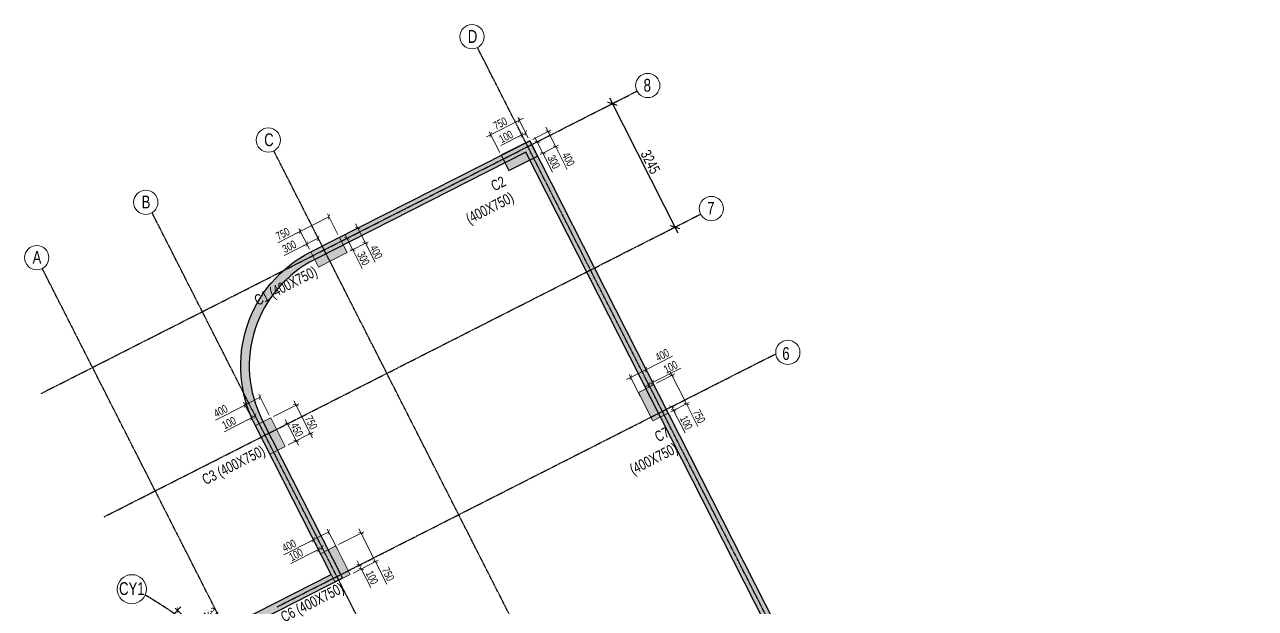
# Model space of a CAD drawing. Header units: millimetres. Extents: x 356 to 40629, y 2473 to 64837.
# Drawn here: x 8454 to 37287, y 51152 to 64837 of the extents above; entities that cross this region are included whole.
import ezdxf

# ---------------------------------------------------------------- set-up
doc = ezdxf.new("R2010")
doc.units = ezdxf.units.MM
doc.linetypes.add('ACAD_ISO10W100', pattern=[18, 12, -3, 0, -3])
doc.linetypes.add('CENTER', pattern=[50.800000000000004, 31.75, -6.349999999999999, 6.349999999999999, -6.349999999999999])
doc.layers.add('Arch-Comments', color=30, linetype='Continuous', plot=False)
for name, color, linetype in [('S - DIM', 8, 'Continuous'), ('S- Structural', 5, 'Continuous'), ('S-COLUMN NO', 6, 'Continuous'), ('S-GRID', 251, 'CENTER'), ('STR-RC WALL', 4, 'Continuous')]:
    doc.layers.add(name, color=color, linetype=linetype)
for name, color, linetype, lineweight in [('S - SEC CUT', 4, 'Continuous', 13), ('S-COL HATCH', 8, 'Continuous', 0), ('S-COLUMN', 6, 'Continuous', 9), ('S-GRID-IDEN', 1, 'Continuous', 9), ('STR-COL-DIM', 8, 'Continuous', 18)]:
    doc.layers.add(name, color=color, linetype=linetype, lineweight=lineweight)
doc.styles.add('EL', font='swisscl.ttf')
doc.styles.add('SOBHA', font='swisscl.ttf')
doc.styles.add('Swis721 LtCn BT_14', font='swisscl.ttf', dxfattribs={"height": 2.5})
doc.dimstyles.new('S-100', dxfattribs={"dimscale": 100, "dimtxt": 2.5, "dimasz": 1.75, "dimexe": 1, "dimexo": 0, "dimgap": 0.5, "dimtad": 1, "dimdec": 0, "dimrnd": 0.0005, "dimzin": 0, "dimdsep": 46, "dimtxsty": 'EL', "dimblk": 'ARCHTICK', "dimcen": 0.09, "dimdle": 1.5, "dimclrd": 251, "dimclre": 251, "dimclrt": 3, "dimadec": 0, "dimazin": 0, "dimtfac": 1, "dimtdec": 0, "dimtofl": 0, "dimtmove": 0, "dimatfit": 3, "dimfxl": 2, "dimtolj": 1, "dimtzin": 0, "dimlwd": -1, "dimlwe": -1, "dimarcsym": 0})
doc.dimstyles.new('S-75', dxfattribs={"dimscale": 75, "dimtxt": 2.5, "dimasz": 1.25, "dimexe": 1, "dimexo": 1, "dimgap": 0.5, "dimtad": 1, "dimdec": 0, "dimrnd": 0.0005, "dimzin": 0, "dimdsep": 46, "dimtxsty": 'EL', "dimblk": 'ARCHTICK', "dimcen": 0.09, "dimdle": 1.5, "dimclrd": 251, "dimclre": 251, "dimclrt": 3, "dimadec": 0, "dimazin": 0, "dimtfac": 1, "dimtdec": 0, "dimtofl": 0, "dimtmove": 0, "dimatfit": 3, "dimfxl": 2, "dimtolj": 1, "dimtzin": 0, "dimlwd": -1, "dimlwe": -1, "dimarcsym": 0})

# ---------------------------------------------------------------- blocks, each defined once
blk = doc.blocks.new('A$Cdfa6e004')
at = {"layer": 'S- Structural', "linetype": 'Continuous', "ltscale": 150}
h = blk.add_hatch(color=9, dxfattribs=at)
h.dxf.hatch_style = 1
h.paths.add_polyline_path([(23655.8770232549, 7383.073010450992), (8109.763748843237, 38000.89742695168), (2982.793339552038, 35397.69278205084, 0.4142140032453268), (1666.048028637771, 31364.55394482628), (3459.419194739326, 27832.54104576819), (1277.897189196214, 26724.04601292872), (1974.396156910821, 19157.6895670984), (5628.901432771818, 11960.05020547733, -0.3748146044818459), (5451.846935075606, 11259.04590641505), (1479.811843946591, 8505.431342540316, 1.130647793762394), (6746.844522912055, 3150.914809875183, -0.013347701598568), (6928.940196388154, 3355.770499094833), (6997.608431965403, 3512.889151051226), (6828.023216965099, 3613.682597231709, -1.197867751285366), (1597.799107532963, 8343.866563048228), (5565.793643428784, 11094.68001075758, 0.3748146044814529), (5807.231594831464, 12050.5949640223), (2170.055795721724, 19214.10348861665), (1489.472176007941, 26607.21483308823), (3728.266037367299, 27744.81136824191), (1844.377298084073, 31455.10046137428, -0.4142140032920218), (3073.339588067597, 35219.36337651089), (8021.980591822432, 37732.02177289502), (23355.78914291042, 7532.32815390081), (13706.69440739976, 5801.246134560563, -0.5584873636583173), (13268.73388562353, 6634.167077902711), (13096.63817634435, 6736.06441274286, 0.5701340176886461), (13719.65580639989, 5600.36991709099)])
at = {"layer": 'STR-RC WALL', "linetype": 'Continuous'}
for points in [[(8450.13034113124, 9487.421339301392, 0.2262431691890696), (7976.059161696582, 4211.862593404949, 0.0795606898011945), (6746.844522912055, 3150.914809875191, -1.130647793762396), (1479.811843946576, 8505.43134254031), (5451.846935078502, 11259.04590641707, 0.3748146044806575), (5628.901432771236, 11960.05020547844), (1974.396156910807, 19157.68956709839), (1277.897189196199, 26724.04601292871), (3459.419194739312, 27832.54104576819), (1666.048028748482, 31364.5539446082, -0.4142140032682225), (2982.793339543045, 35397.69278204627), (8109.763748843223, 38000.89742695168), (23655.87691638991, 7383.073220919817), (23654.79470431805, 7382.879056243226)], [(23654.79474387318, 7382.878833735361), (13719.65580639988, 5600.369917090983, -0.5701340176886465), (13096.63817634433, 6736.064412742853), (13268.73388562351, 6634.167077902704, 0.5584873636583173), (13706.69440739974, 5801.246134560555), (23355.78914291039, 7532.328153900802), (8021.980591822416, 37732.02177289501), (3073.339588060975, 35219.36337650754, 0.4142140032686584), (1844.377297986299, 31455.10046156682), (3728.266037367285, 27744.81136824191), (1489.472176007926, 26607.21483308822), (2170.05579572171, 19214.10348861664), (5807.231594830751, 12050.59496402368, -0.3748146044815324), (5565.793643429875, 11094.68001075834), (1597.799107532948, 8343.866563048214, 2.861785153657656), (6061.046264968812, 8270.889407189561)]]:
    blk.add_lwpolyline(points, format="xyb", dxfattribs=at)
blk = doc.blocks.new('A$Cb8b67056')
h = blk.add_hatch(color=9)
h.dxf.hatch_style = 1
h.paths.add_polyline_path([(8290.856559183449, 37694.23861584813), (8109.76406216994, 38050.89742692933), (7441.02879140526, 37711.34899498895), (7622.121288448572, 37354.69018392824)])
at = {"layer": 'S- Structural', "linetype": 'Continuous', "ltscale": 150}
h = blk.add_hatch(color=9, dxfattribs=at)
h.dxf.hatch_style = 1
edge = h.paths.add_edge_path()
edge.add_line((5807.231594830751, 12100.59479809925), (2170.05579572171, 19264.10332269408))
edge.add_line((2170.05579572171, 19264.10332269408), (1489.472176007926, 26657.21466716565))
edge.add_line((1489.472176007926, 26657.21466716565), (3728.266037367285, 27794.81120231934))
edge.add_line((3728.266037367285, 27794.81120231934), (1844.377297986299, 31505.10029564239))
edge.add_arc((4340.987067278475, 32772.75153307244), 2799.99999997912, 116.9190531344876, 206.9191393834795, ccw=False)
edge.add_line((3073.339588068426, 35269.36321058869), (8021.980591766537, 37782.0216069445))
edge.add_line((8021.980591766537, 37782.0216069445), (23355.78914291039, 7582.327987978235))
edge.add_line((23355.78914289921, 7582.327987981961), (23655.87691638991, 7433.07305499725))
edge.add_line((23655.87691638991, 7433.073054999113), (8109.76406216994, 38050.89742692933))
edge.add_line((8109.76406216994, 38050.89742692933), (2982.793339550495, 35447.69261612743))
edge.add_arc((4340.987067304552, 32772.75153306313), 2999.999999995948, 116.9190531349365, 206.9191393746611)
edge.add_line((1666.048028551042, 31414.55377907679), (3459.370654888451, 27882.51621532999))
edge.add_line((3459.370654888451, 27882.51621532999), (1277.897189196199, 26774.04584700801))
edge.add_line((1277.897189196199, 26774.04584700801), (1974.396156910807, 19207.68940117582))
edge.add_line((1974.396156910807, 19207.68940117582), (5628.901432771236, 12010.05003955401))
edge.add_arc((5138.493487108498, 11761.05195355415), 550.000000000673, -55.26835309946023, 26.91857442020938, ccw=False)
edge.add_line((5451.846935074776, 11309.04574049264), (1479.811843946576, 8555.431176617743))
edge.add_arc((3783.758937876672, 5553.988275555894), 3783.758937876922, 127.5103189442116, 321.5458748085917)
edge.add_arc((10674.1225875616, -106.6734657865017), 5134.554712997532, 121.7000063388154, 139.8956220612543, ccw=False)
edge.add_arc((7482.877482585609, 3215.818111116067), 1156.476061322927, 64.75738685450551, 77.44847160495435)
edge.add_arc((10674.12506752833, -106.6764474660158), 5334.558594571288, 123.4431513525636, 130.4710645838518)
edge.add_arc((3918.060007754713, 5522.799907045438), 3649.21157276052, 334.4952862525346, 352.5911324981943)
edge.add_arc((13744.42951834202, 6402.660584609956), 6352.813823196775, 192.273054173958, 198.9020784623342)
edge.add_arc((7596.619377020747, 3548.086429560557), 808.3629911147658, 62.00510955947499, 80.20074890027598, ccw=False)
edge.add_arc((13744.22765110805, 6402.604268737137), 6152.604599122085, 149.3687673032812, 200.3614136317161, ccw=False)
edge.add_line((8450.13034113124, 9537.421173378825), (8602.986807387322, 9795.55384345539))
edge.add_line((8602.986807387322, 9795.55384345539), (8430.900085888803, 9897.466356348246))
edge.add_line((8430.900085888803, 9897.466356350109), (8279.858929049224, 9636.059023328125))
edge.add_line((8279.858929049224, 9636.059023326263), (8177.606952603907, 9463.375281302258))
edge.add_arc((13744.22765161469, 6402.604269662872), 6352.604599087477, 151.1960846543933, 161.718345873737)
edge.add_arc((20907.5512566939, 4235.684506366029), 13835.40195395883, 162.5031577640508, 163.8354996245798)
edge.add_arc((13744.2276516743, 6402.604269649834), 6352.604599149819, 164.6203115153375, 177.5277736576635)
edge.add_arc((3784.689402069897, 5554.166403094306), 3783.195864278834, 17.25924951997855, 49.79893577597156)
edge.add_line((6226.635928273201, 8443.711023040116), (6061.638641390949, 8320.896379677579))
edge.add_arc((3784.689402069897, 5554.166403090581), 3583.195864279514, -26.62030740346222, 50.54647806681419, ccw=False)
edge.add_arc((3784.842164400965, 5554.38356682472), 3583.156610919557, 321.57557375097235, 333.3754936610169, ccw=False)
edge.add_arc((10674.11820478737, -106.6684050746262), 5334.548104353082, 139.9269993831257, 140.0717028247857)
edge.add_arc((3783.586593735964, 5554.064820410683), 3583.593159090097, 244.65159362045858, 321.3767173958822, ccw=False)
edge.add_line((2249.373223498464, 2315.495805481449), (2071.021750576794, 2406.166857030243))
edge.add_arc((3783.586593743414, 5554.064820418134), 3583.593159100507, 127.5853800739763, 241.4522875115809, ccw=False)
edge.add_line((1597.799107532948, 8393.866397125646), (5565.793643429875, 11144.67984483577))
edge.add_arc((5138.493487101048, 11761.05195355415), 750.0000000030553, 304.7316469014331, 386.9185744199305)
at = {"color": 4, "ltscale": 20}
blk.add_lwpolyline([(6186.973371487111, 8474.408201230692, -0.1463558368927955), (7397.62163554877, 6678.606096195057, -0.1243819287286583), (8279.859100800008, 9636.059258272871), (8430.89488395676, 9897.469437016174), (8602.98160545528, 9795.556924123317), (8450.13034113124, 9537.421173378825, 0.2262431691890696), (7976.059161696582, 4261.862427482381, 0.0795606898011945), (6746.844522912055, 3200.914643952624, -1.130647793762396), (1479.811843946576, 8555.431176617743), (5451.846935078502, 11309.0457404945, 0.3748146044806575), (5628.901432771236, 12010.05003955587), (1974.396156910807, 19207.68940117582), (1277.897189196199, 26774.04584700614), (3459.419194739312, 27882.54087984562), (1666.048028748482, 31414.55377868563, -0.4142140032682225), (2982.793339543045, 35447.69261612371), (8109.763748843223, 38050.89726102911), (23655.87691638991, 7433.07305499725), (23654.79470431805, 7432.878890320658)], format="xyb", dxfattribs=at)
at = {"color": 4, "linetype": 'Continuous'}
blk.add_lwpolyline([(23654.79474387318, 7432.878667812794), (13719.65580639988, 5650.369751168415, -0.5701340176886465), (13096.63817634433, 6786.064246820285), (13249.49079991132, 7044.202293066309), (13421.58368263393, 6942.300184711815), (13268.73388562351, 6684.166911980137, 0.5584873636583173), (13706.69440739974, 5851.245968637988), (23355.78914291039, 7582.327987978235), (8021.980591822416, 37782.02160697244), (3073.339588060975, 35269.36321058497, 0.4142140032686584), (1844.377297986299, 31505.10029564426), (3728.266037367285, 27794.81120231934), (1489.472176007926, 26657.21466716565), (2170.05579572171, 19264.10332269408), (5807.231594830751, 12100.59479810111, -0.3748146044815324), (5565.793643429875, 11144.67984483577), (1597.799107532948, 8393.866397125646, 2.861785153657656), (6061.046264968812, 8320.889241266996)], format="xyb", dxfattribs=at)
at = {"color": 4}
blk.add_lwpolyline([(8290.856559183449, 37694.23861584813), (8109.76406216994, 38050.89742692933), (7441.02879140526, 37711.34899498895), (7622.121288448572, 37354.69018392824)], close=True, dxfattribs=at)
blk = doc.blocks.new('_ArchTick')
at = {"color": 0, "linetype": 'ByBlock', "const_width": 0.15}
blk.add_lwpolyline([(-0.5, -0.5), (0.5, 0.5)], dxfattribs=at)
blk = doc.blocks.new('*D603')
at = {"layer": 'STR-COL-DIM', "color": 251, "linetype": 'Continuous', "transparency": 16777216}
for p, q in [((23233.44868141296, 56307.77922048712), (23129.70678900964, 56512.09723812258)), ((23163.66163220401, 56445.22371104613), (23826.24345751625, 56781.64774856091)), ((22974.43499653341, 56349.14442491774), (23163.66163220401, 56445.22371104613)), ((23144.53233635704, 56262.63219915029), (23040.79044395372, 56466.95021678575))]:
    blk.add_line(p, q, dxfattribs=at)
at = {"layer": 'STR-COL-DIM', "color": 251, "transparency": 16777216, "xscale": 93.75, "yscale": 93.75, "zscale": 93.75}
for p, rotation in [((23163.66163220401, 56445.22371104613), 26.91905313534079), ((23074.74528714809, 56400.07668970929), 206.9190531353408)]:
    blk.add_blockref('_ArchTick', p, dxfattribs=dict(at, rotation=rotation))
at = {"layer": 'STR-COL-DIM', "color": 3, "transparency": 16777216, "insert": (23588.23452332206, 56810.54821957806), "char_height": 187.5, "attachment_point": 5, "rotation": 26.91905313534079, "style": 'EL'}
blk.add_mtext('\\A1;100', dxfattribs=at)
blk = doc.blocks.new('*D604')
at = {"layer": 'STR-COL-DIM', "color": 251, "linetype": 'Continuous', "transparency": 16777216}
for p, q in [((23549.63132387355, 55850.72370085142), (23680.10865610478, 55916.97262705737)), ((23595.01605427547, 55761.33842495327), (23725.49338650669, 55827.58735115922)), ((23613.23501147511, 55883.01801538319), (23709.5516593883, 55693.32227254053)), ((23658.61974187703, 55793.63273948503), (23925.5710026961, 55267.87194090012))]:
    blk.add_line(p, q, dxfattribs=at)
at = {"layer": 'STR-COL-DIM', "color": 251, "transparency": 16777216, "xscale": 93.75, "yscale": 93.75, "zscale": 93.75}
for p, rotation in [((23613.23501147511, 55883.01801538319), 116.9188547740658), ((23658.61974187703, 55793.63273948503), 296.9188547740658)]:
    blk.add_blockref('_ArchTick', p, dxfattribs=dict(at, rotation=rotation))
at = {"layer": 'STR-COL-DIM', "color": 3, "transparency": 16777216, "insert": (23954.47229771366, 55505.88077503778), "char_height": 187.5, "attachment_point": 5, "rotation": 296.9188547740658, "style": 'EL'}
blk.add_mtext('\\A1;100', dxfattribs=at)
blk = doc.blocks.new('*D605')
at = {"layer": 'STR-COL-DIM', "color": 251, "linetype": 'Continuous', "transparency": 16777216}
for p, q in [((23255.46782991211, 56430.07405342944), (23683.87388993093, 56647.59576274454)), ((23566.0681287665, 56713.9512646752), (23956.5484696646, 55944.90552259417)), ((23595.0159524336, 55761.33862553014), (24023.42201245242, 55978.86033484524)), ((23956.5484696646, 55944.90552259417), (24225.18866429785, 55415.82229817541))]:
    blk.add_line(p, q, dxfattribs=at)
at = {"layer": 'STR-COL-DIM', "color": 251, "transparency": 16777216, "xscale": 93.75, "yscale": 93.75, "zscale": 93.75}
for p, rotation in [((23617.00034714312, 56613.64095049347), 116.9190266238063), ((23956.5484696646, 55944.90552259417), 296.9190266238063)]:
    blk.add_blockref('_ArchTick', p, dxfattribs=dict(at, rotation=rotation))
at = {"layer": 'STR-COL-DIM', "color": 3, "transparency": 16777216, "insert": (24253.36609249729, 55655.25545893179), "char_height": 187.5, "attachment_point": 5, "rotation": 296.9190266238063, "style": 'EL'}
blk.add_mtext('\\A1;750', dxfattribs=at)
blk = doc.blocks.new('*D498')
at = {"layer": 'STR-COL-DIM', "color": 251, "linetype": 'Continuous', "transparency": 16777216}
for p, q in [((15582.62988648839, 60331.86665389632), (14813.58414262535, 59941.38631649672)), ((15793.6912831219, 59916.18408750714), (15548.67507454174, 60398.74019683871)), ((14913.89445703892, 59992.31853441671), (14383.7154367321, 59723.12195621099)), ((15124.95585367243, 59576.63596802751), (14879.93964509226, 60059.19207735908))]:
    blk.add_line(p, q, dxfattribs=at)
at = {"layer": 'STR-COL-DIM', "color": 251, "transparency": 16777216, "xscale": 93.75, "yscale": 93.75, "zscale": 93.75}
for p, rotation in [((15582.62988648839, 60331.86665389632), 26.91902636298859), ((14913.89445703892, 59992.31853441671), 206.9190263629885)]:
    blk.add_blockref('_ArchTick', p, dxfattribs=dict(at, rotation=rotation))
at = {"layer": 'STR-COL-DIM', "color": 3, "transparency": 16777216, "insert": (14502.24855102197, 59933.0555331978), "char_height": 187.5, "attachment_point": 5, "rotation": 26.919026362988593, "style": 'EL'}
blk.add_mtext('\\A1;750', dxfattribs=at)
blk = doc.blocks.new('*D499')
at = {"layer": 'STR-COL-DIM', "color": 251, "linetype": 'Continuous', "transparency": 16777216}
for p, q in [((15066.17701496263, 59692.40041307549), (14535.68762008545, 59423.04671090869)), ((15333.67128192223, 59828.21947338044), (14965.86666485186, 59641.46826546067)), ((15124.95590054254, 59576.63599182564), (15032.22224988608, 59759.273979816)), ((15392.45016750215, 59712.45505213059), (15299.71651684569, 59895.09304012095))]:
    blk.add_line(p, q, dxfattribs=at)
at = {"layer": 'STR-COL-DIM', "color": 251, "transparency": 16777216, "xscale": 93.75, "yscale": 93.75, "zscale": 93.75}
for p, rotation in [((15066.17701496263, 59692.40041307549), 206.9189862057132), ((15333.67128192223, 59828.21947338044), 26.91898620571313)]:
    blk.add_blockref('_ArchTick', p, dxfattribs=dict(at, rotation=rotation))
at = {"layer": 'STR-COL-DIM', "color": 3, "transparency": 16777216, "insert": (14654.7678177055, 59633.39571067461), "char_height": 187.5, "attachment_point": 5, "rotation": 26.918986205713132, "style": 'EL'}
blk.add_mtext('\\A1;300', dxfattribs=at)
blk = doc.blocks.new('*D500')
at = {"layer": 'STR-COL-DIM', "color": 251, "linetype": 'Continuous', "transparency": 16777216}
for p, q in [((15939.67014664814, 59794.34214331905), (16070.14724952708, 59860.59152124639)), ((15952.3414576596, 59926.94696866764), (16139.21569499873, 59558.90111143008)), ((16075.61211919652, 59526.60657669659), (16206.08922207546, 59592.85595462391)), ((16139.21569499873, 59558.90111143008), (16364.02746315659, 59116.13788677757))]:
    blk.add_line(p, q, dxfattribs=at)
at = {"layer": 'STR-COL-DIM', "color": 251, "transparency": 16777216, "xscale": 93.75, "yscale": 93.75, "zscale": 93.75}
for p, rotation in [((16003.27372245035, 59826.63667805256), 116.919053134882), ((16139.21569499873, 59558.90111143008), 296.919053134882)]:
    blk.add_blockref('_ArchTick', p, dxfattribs=dict(at, rotation=rotation))
at = {"layer": 'STR-COL-DIM', "color": 3, "transparency": 16777216, "insert": (16392.00838785847, 59356.2292506801), "char_height": 187.5, "attachment_point": 5, "rotation": 296.919053134882, "style": 'EL'}
blk.add_mtext('\\A1;300', dxfattribs=at)
blk = doc.blocks.new('*D501')
at = {"layer": 'STR-COL-DIM', "color": 251, "linetype": 'Continuous', "transparency": 16777216}
for p, q in [((15894.51962214703, 59883.26538775516), (16322.9253134897, 60100.78715917828)), ((16205.11952162561, 60167.14260660556), (16437.14428342474, 59710.17350490666)), ((16075.61211916054, 59526.60657667396), (16504.01781050321, 59744.12834809707)), ((16437.14428342474, 59710.17350490666), (16662.95734116909, 59265.43825618068))]:
    blk.add_line(p, q, dxfattribs=at)
at = {"layer": 'STR-COL-DIM', "color": 251, "transparency": 16777216, "xscale": 93.75, "yscale": 93.75, "zscale": 93.75}
for p, rotation in [((16256.05178641122, 60066.83231598787), 116.919053131949), ((16437.14428342474, 59710.17350490666), 296.919053131949)]:
    blk.add_blockref('_ArchTick', p, dxfattribs=dict(at, rotation=rotation))
at = {"layer": 'STR-COL-DIM', "color": 3, "transparency": 16777216, "insert": (16690.32806418635, 59506.46000491225), "char_height": 187.5, "attachment_point": 5, "rotation": 296.91905313194906, "style": 'EL'}
blk.add_mtext('\\A1;400', dxfattribs=at)
blk = doc.blocks.new('*D502')
at = {"layer": 'STR-COL-DIM', "color": 251, "linetype": 'Continuous', "transparency": 16777216}
for p, q in [((13974.22578989314, 56100.05922536346), (13517.25648494555, 55868.0348639021)), ((13828.62774465688, 55503.28498332679), (13583.61203557691, 55985.84059763527)), ((14185.28671436745, 55684.37716787966), (13940.27100528748, 56166.93278218813)), ((13617.56682018257, 55918.96704081059), (12926.98517506696, 55568.32693542483))]:
    blk.add_line(p, q, dxfattribs=at)
at = {"layer": 'STR-COL-DIM', "color": 251, "transparency": 16777216, "xscale": 93.75, "yscale": 93.75, "zscale": 93.75}
for p, rotation in [((13617.56682018257, 55918.96704081059), 206.9190029378265), ((13974.22578989314, 56100.05922536346), 26.91900293782648)]:
    blk.add_blockref('_ArchTick', p, dxfattribs=dict(at, rotation=rotation))
at = {"layer": 'STR-COL-DIM', "color": 3, "transparency": 16777216, "insert": (13047.10695083277, 55779.0670569655), "char_height": 187.5, "attachment_point": 5, "rotation": 26.919002937826484, "style": 'EL'}
blk.add_mtext('\\A1;400', dxfattribs=at)
blk = doc.blocks.new('*D503')
at = {"layer": 'STR-COL-DIM', "color": 251, "linetype": 'Continuous', "transparency": 16777216}
for p, q in [((13859.01501077856, 55664.32163040173), (13669.53933718829, 55568.11673114559)), ((13828.62792041634, 55503.28507256766), (13735.89519744043, 55685.92229048045)), ((13917.79312490827, 55548.55805855451), (13825.06040193236, 55731.19527646729)), ((13769.84980628663, 55619.04864441488), (13125.34602252887, 55291.80652192111))]:
    blk.add_line(p, q, dxfattribs=at)
at = {"layer": 'STR-COL-DIM', "color": 251, "transparency": 16777216, "xscale": 93.75, "yscale": 93.75, "zscale": 93.75}
for p, rotation in [((13769.84980628663, 55619.04864441488), 206.9188523511193), ((13859.01501077856, 55664.32163040173), 26.91885235111939)]:
    blk.add_blockref('_ArchTick', p, dxfattribs=dict(at, rotation=rotation))
at = {"layer": 'STR-COL-DIM', "color": 3, "transparency": 16777216, "insert": (13242.45553226885, 55501.01659029674), "char_height": 187.5, "attachment_point": 5, "rotation": 26.91885235111939, "style": 'EL'}
blk.add_mtext('\\A1;100', dxfattribs=at)
blk = doc.blocks.new('*D504')
at = {"layer": 'STR-COL-DIM', "color": 251, "linetype": 'Continuous', "transparency": 16777216}
for p, q in [((14421.93439885649, 55383.96434595872), (14679.03661763086, 55514.50726637321)), ((14561.23082576417, 55580.86271379587), (14866.82441450095, 54979.00097010283)), ((14625.66345801415, 54982.72318349709), (14882.76567678853, 55113.26610391157))]:
    blk.add_line(p, q, dxfattribs=at)
at = {"layer": 'STR-COL-DIM', "color": 251, "transparency": 16777216, "xscale": 93.75, "yscale": 93.75, "zscale": 93.75}
for p, rotation in [((14612.16309055373, 55480.55242318017), 116.9190531342033), ((14815.89214971139, 55079.31126071854), 296.9190531342033)]:
    blk.add_blockref('_ArchTick', p, dxfattribs=dict(at, rotation=rotation))
at = {"layer": 'STR-COL-DIM', "color": 3, "transparency": 16777216, "insert": (14833.0830950256, 55340.38192074666), "char_height": 187.5, "attachment_point": 5, "rotation": 296.9190531342033, "style": 'EL'}
blk.add_mtext('\\A1;450', dxfattribs=at)
blk = doc.blocks.new('*D505')
at = {"layer": 'STR-COL-DIM', "color": 251, "linetype": 'Continuous', "transparency": 16777216}
for p, q in [((14286.11502604935, 55651.45845424981), (14875.59559542236, 55950.76553695599)), ((14757.78980355389, 56017.1209843755), (15199.20276508527, 55147.76513238726)), ((14625.66345799625, 54982.72318349025), (15215.14402736926, 55282.03026619642))]:
    blk.add_line(p, q, dxfattribs=at)
at = {"layer": 'STR-COL-DIM', "color": 251, "transparency": 16777216, "xscale": 93.75, "yscale": 93.75, "zscale": 93.75}
for p, rotation in [((14808.72206834614, 55916.81069376116), 116.919053135733), ((15148.27050029304, 55248.0754230016), 296.919053135733)]:
    blk.add_blockref('_ArchTick', p, dxfattribs=dict(at, rotation=rotation))
at = {"layer": 'STR-COL-DIM', "color": 3, "transparency": 16777216, "insert": (15166.09303482554, 55507.9021780322), "char_height": 187.5, "attachment_point": 5, "rotation": 296.919053135733, "style": 'EL'}
blk.add_mtext('\\A1;750', dxfattribs=at)
blk = doc.blocks.new('*D506')
at = {"layer": 'STR-COL-DIM', "color": 251, "linetype": 'Continuous', "transparency": 16777216}
for p, q in [((15577.13510843343, 52943.15541968281), (15120.16580348584, 52711.13105822145)), ((15431.53706319712, 52346.38117764622), (15186.52135411719, 52828.93679195462)), ((15788.1960329077, 52527.47336219907), (15543.18032382776, 53010.02897650748)), ((15220.47613872285, 52762.06323512994), (14529.89449360742, 52411.42312974425))]:
    blk.add_line(p, q, dxfattribs=at)
at = {"layer": 'STR-COL-DIM', "color": 251, "transparency": 16777216, "xscale": 93.75, "yscale": 93.75, "zscale": 93.75}
for p, rotation in [((15220.47613872285, 52762.06323512994), 206.9190029378265), ((15577.13510843343, 52943.15541968281), 26.91900293782648)]:
    blk.add_blockref('_ArchTick', p, dxfattribs=dict(at, rotation=rotation))
at = {"layer": 'STR-COL-DIM', "color": 3, "transparency": 16777216, "insert": (14650.01626937323, 52622.16325128493), "char_height": 187.5, "attachment_point": 5, "rotation": 26.919002937826484, "style": 'EL'}
blk.add_mtext('\\A1;400', dxfattribs=at)
blk = doc.blocks.new('*D507')
at = {"layer": 'STR-COL-DIM', "color": 251, "linetype": 'Continuous', "transparency": 16777216}
for p, q in [((15338.80281076794, 52529.01967719093), (14694.30081380886, 52201.77562108289)), ((15427.96754731057, 52574.29281860194), (15238.49252015471, 52478.08741239651)), ((15431.53716328431, 52346.38083542149), (15304.84796757166, 52595.89320426642)), ((15520.70189982694, 52391.65397683251), (15394.01270411429, 52641.16634567744))]:
    blk.add_line(p, q, dxfattribs=at)
at = {"layer": 'STR-COL-DIM', "color": 251, "transparency": 16777216, "xscale": 93.75, "yscale": 93.75, "zscale": 93.75}
for p, rotation in [((15338.80281076794, 52529.01967719093), 206.9190531369766), ((15427.96754731057, 52574.29281860194), 26.91905313697664)]:
    blk.add_blockref('_ArchTick', p, dxfattribs=dict(at, rotation=rotation))
at = {"layer": 'STR-COL-DIM', "color": 3, "transparency": 16777216, "insert": (14811.40959039773, 52410.98609985278), "char_height": 187.5, "attachment_point": 5, "rotation": 26.919053136976636, "style": 'EL'}
blk.add_mtext('\\A1;100', dxfattribs=at)
blk = doc.blocks.new('*D508')
at = {"layer": 'STR-COL-DIM', "color": 251, "linetype": 'Continuous', "transparency": 16777216}
for p, q in [((16104.49053254249, 52070.19768775652), (16361.59275131988, 52200.74060816377)), ((16243.78695945499, 52267.09605558963), (16340.10426367148, 52077.40064703386)), ((16149.87557197213, 51980.81256981783), (16406.97779074953, 52111.35549022508)), ((16340.10426367148, 52077.40064703386), (16562.85782539319, 51638.69102738876))]:
    blk.add_line(p, q, dxfattribs=at)
at = {"layer": 'STR-COL-DIM', "color": 251, "transparency": 16777216, "xscale": 93.75, "yscale": 93.75, "zscale": 93.75}
for p, rotation in [((16294.71922424183, 52166.78576497255), 116.9190531326458), ((16340.10426367148, 52077.40064703386), 296.9190531326459)]:
    blk.add_blockref('_ArchTick', p, dxfattribs=dict(at, rotation=rotation))
at = {"layer": 'STR-COL-DIM', "color": 3, "transparency": 16777216, "insert": (16591.75829642155, 51876.6999615816), "char_height": 187.5, "attachment_point": 5, "rotation": 296.91905313264584, "style": 'EL'}
blk.add_mtext('\\A1;100', dxfattribs=at)
blk = doc.blocks.new('*D509')
at = {"layer": 'STR-COL-DIM', "color": 251, "linetype": 'Continuous', "transparency": 16777216}
for p, q in [((15810.32744942877, 52649.54799770147), (16399.80801882191, 52948.85508040315)), ((16282.00222695477, 53015.21052782501), (16672.48292368772, 52246.16496642548)), ((16149.87588137147, 51980.81272691729), (16739.35645076461, 52280.11980961899)), ((16672.48292368772, 52246.16496642548), (16941.12336312808, 51717.08186630666))]:
    blk.add_line(p, q, dxfattribs=at)
at = {"layer": 'STR-COL-DIM', "color": 251, "transparency": 16777216, "xscale": 93.75, "yscale": 93.75, "zscale": 93.75}
for p, rotation in [((16332.93449174502, 52914.90023720966), 116.9190531345959), ((16672.48292368772, 52246.16496642548), 296.9190531345959)]:
    blk.add_blockref('_ArchTick', p, dxfattribs=dict(at, rotation=rotation))
at = {"layer": 'STR-COL-DIM', "color": 3, "transparency": 16777216, "insert": (16969.30068054166, 51956.51504010074), "char_height": 187.5, "attachment_point": 5, "rotation": 296.9190531345959, "style": 'EL'}
blk.add_mtext('\\A1;750', dxfattribs=at)
blk = doc.blocks.new('*D523')
at = {"layer": 'STR-COL-DIM', "color": 251, "linetype": 'Continuous', "transparency": 16777216}
for p, q in [((13025.87974902351, 50714.29570160395), (12659.87489263489, 51049.52108257376)), ((12905.73029896762, 50583.1144584485), (13076.53617635033, 50769.60326320707)), ((13387.34073936014, 50383.23206658304), (13025.87974902351, 50714.29570160395)), ((13184.22994689957, 50328.03546441783), (13355.03582428229, 50514.5242691764))]:
    blk.add_line(p, q, dxfattribs=at)
at = {"layer": 'STR-COL-DIM', "color": 251, "transparency": 16777216, "xscale": 93.75, "yscale": 93.75, "zscale": 93.75}
for p, rotation in [((13025.87974902351, 50714.29570160395), 137.513301172802), ((13304.37939695547, 50459.21670757328), 317.5133011728021)]:
    blk.add_blockref('_ArchTick', p, dxfattribs=dict(at, rotation=rotation))
at = {"layer": 'STR-COL-DIM', "color": 3, "transparency": 16777216, "insert": (12898.57712628758, 51012.12376197891), "char_height": 187.5, "attachment_point": 5, "rotation": 317.5133011728021, "style": 'EL'}
blk.add_mtext('\\A1;378', dxfattribs=at)
blk = doc.blocks.new('*D316')
at = {"layer": 'S - DIM', "color": 251, "linetype": 'Continuous', "transparency": 16777216}
for p, q in [((118431.5066804575, -29045.31018652789), (120036.6083535661, -32206.53256575333)), ((118281.6059047882, -29289.6498833773), (118588.5810696175, -29133.78411641695)), ((119750.8882051114, -32183.37815430098), (120057.8633699406, -32027.51238734063))]:
    blk.add_line(p, q, dxfattribs=at)
at = {"layer": 'S - DIM', "color": 251, "transparency": 16777216, "xscale": 175, "yscale": 175, "zscale": 175}
for p, rotation in [((118499.4163668502, -29179.05724067878), 116.9190531370577), ((119968.6986671734, -32072.78551160245), 296.9190531370577)]:
    blk.add_blockref('_ArchTick', p, dxfattribs=dict(at, rotation=rotation))
at = {"layer": 'S - DIM', "color": 3, "transparency": 16777216, "insert": (119392.944226055, -30545.24710146894), "char_height": 250, "attachment_point": 5, "rotation": 296.91905313705774, "style": 'EL'}
blk.add_mtext('\\A1;3245', dxfattribs=at)
blk = doc.blocks.new('*D327')
at = {"layer": 'STR-COL-DIM', "color": 251, "linetype": 'Continuous', "transparency": 16777216}
for p, q in [((108394.5856022179, -40973.84859054219), (106900.9983022893, -42544.81002784366)), ((109254.6627393745, -41946.79503065046), (108262.7145980952, -41003.70304199697)), ((107916.1081053499, -43354.69245443973), (106924.1599640706, -42411.60046578623))]:
    blk.add_line(p, q, dxfattribs=at)
at = {"layer": 'STR-COL-DIM', "color": 251, "transparency": 16777216, "xscale": 93.75, "yscale": 93.75, "zscale": 93.75}
for p, rotation in [((108317.0692692659, -41055.3805972983), 46.44630425049523), ((106978.5146352413, -42463.27802108756), 226.4463042504953)]:
    blk.add_blockref('_ArchTick', p, dxfattribs=dict(at, rotation=rotation))
at = {"layer": 'STR-COL-DIM', "color": 3, "transparency": 16777216, "insert": (107551.0238966159, -41667.32734434045), "char_height": 187.5, "attachment_point": 5, "rotation": 46.446304250495224, "style": 'EL'}
blk.add_mtext('\\A1;1943', dxfattribs=at)
blk = doc.blocks.new('*D558')
at = {"layer": 'STR-COL-DIM', "color": 251, "linetype": 'Continuous', "transparency": 16777216}
for p, q in [((19271.81899610543, 62205.04253231382), (20141.17484812117, 62646.45549385138)), ((20251.92623169605, 62179.84059719104), (20006.90971431211, 62662.39675613633)), ((19583.19096090971, 61840.29216523653), (19338.17444352577, 62322.84832418181))]:
    blk.add_line(p, q, dxfattribs=at)
at = {"layer": 'STR-COL-DIM', "color": 251, "transparency": 16777216, "xscale": 93.75, "yscale": 93.75, "zscale": 93.75}
for p, rotation in [((20040.86455750647, 62595.52322905986), 26.91905313532633), ((19372.12928672013, 62255.97479710534), 206.9190531353263)]:
    blk.add_blockref('_ArchTick', p, dxfattribs=dict(at, rotation=rotation))
at = {"layer": 'STR-COL-DIM', "color": 3, "transparency": 16777216, "insert": (19595.89169800646, 62519.33835557879), "char_height": 187.5, "attachment_point": 5, "rotation": 26.919053135326333, "style": 'EL'}
blk.add_mtext('\\A1;750', dxfattribs=at)
blk = doc.blocks.new('*D559')
at = {"layer": 'STR-COL-DIM', "color": 251, "linetype": 'Continuous', "transparency": 16777216}
for p, q in [((20193.14672239117, 62295.60591186318), (20003.92008672056, 62199.52662573479)), ((20163.00988664011, 62134.6935758542), (20070.27553414088, 62317.33241760281)), ((20251.92623169604, 62179.84059719103), (20159.1918791968, 62362.47943893964)), ((20104.23037733525, 62250.45889052635), (19613.14933068072, 62001.11388565145))]:
    blk.add_line(p, q, dxfattribs=at)
at = {"layer": 'STR-COL-DIM', "color": 251, "transparency": 16777216, "xscale": 93.75, "yscale": 93.75, "zscale": 93.75}
for p, rotation in [((20104.23037733525, 62250.45889052635), 206.9190531353408), ((20193.14672239117, 62295.60591186318), 26.91905313534079)]:
    blk.add_blockref('_ArchTick', p, dxfattribs=dict(at, rotation=rotation))
at = {"layer": 'STR-COL-DIM', "color": 3, "transparency": 16777216, "insert": (19730.25810727556, 62210.32436441801), "char_height": 187.5, "attachment_point": 5, "rotation": 26.91905313534079, "style": 'EL'}
blk.add_mtext('\\A1;100', dxfattribs=at)
blk = doc.blocks.new('*D560')
at = {"layer": 'STR-COL-DIM', "color": 251, "linetype": 'Continuous', "transparency": 16777216}
for p, q in [((20397.90512647021, 62057.99866886891), (20528.38222934874, 62124.24804679603)), ((20410.57643748127, 62190.6034942173), (20597.45067482038, 61822.55763697969)), ((20533.84709901858, 61790.2631022464), (20664.32420189711, 61856.51248017351)), ((20597.45067482038, 61822.55763697969), (20822.2624429782, 61379.79441232714))]:
    blk.add_line(p, q, dxfattribs=at)
at = {"layer": 'STR-COL-DIM', "color": 251, "transparency": 16777216, "xscale": 93.75, "yscale": 93.75, "zscale": 93.75}
for p, rotation in [((20461.50870227201, 62090.2932036022), 116.919053134877), ((20597.45067482038, 61822.55763697969), 296.919053134877)]:
    blk.add_blockref('_ArchTick', p, dxfattribs=dict(at, rotation=rotation))
at = {"layer": 'STR-COL-DIM', "color": 3, "transparency": 16777216, "insert": (20850.24336768011, 61619.88577622969), "char_height": 187.5, "attachment_point": 5, "rotation": 296.919053134877, "style": 'EL'}
blk.add_mtext('\\A1;300', dxfattribs=at)
blk = doc.blocks.new('*D561')
at = {"layer": 'STR-COL-DIM', "color": 251, "linetype": 'Continuous', "transparency": 16777216}
for p, q in [((20352.75460196886, 62146.92191330499), (20781.16029331154, 62364.44368472811)), ((20663.35450144746, 62430.79913215539), (20895.37926324658, 61973.83003045649)), ((20533.84709898237, 61790.26310222379), (20962.25279032505, 62007.7848736469)), ((20895.37926324658, 61973.83003045649), (21165.90175627969, 61441.04025546813))]:
    blk.add_line(p, q, dxfattribs=at)
at = {"layer": 'STR-COL-DIM', "color": 251, "transparency": 16777216, "xscale": 93.75, "yscale": 93.75, "zscale": 93.75}
for p, rotation in [((20714.28676623307, 62330.48884153769), 116.919053131949), ((20895.37926324658, 61973.83003045649), 296.919053131949)]:
    blk.add_blockref('_ArchTick', p, dxfattribs=dict(at, rotation=rotation))
at = {"layer": 'STR-COL-DIM', "color": 3, "transparency": 16777216, "insert": (21193.27247929694, 61682.06200419969), "char_height": 187.5, "attachment_point": 5, "rotation": 296.91905313194906, "style": 'EL'}
blk.add_mtext('\\A1;400', dxfattribs=at)
blk = doc.blocks.new('*D570')
at = {"layer": 'STR-COL-DIM', "color": 251, "linetype": 'Continuous', "transparency": 16777216}
for p, q in [((23233.44868141294, 56307.77922048712), (22976.27551838737, 56814.27770090922)), ((23010.23036158175, 56747.40417383277), (23632.07555792642, 57063.14430383858)), ((22553.26125992475, 56515.37941202074), (23010.23036158175, 56747.40417383277)), ((22876.78987037061, 56126.68672346669), (22619.61670734504, 56633.18520388878))]:
    blk.add_line(p, q, dxfattribs=at)
at = {"layer": 'STR-COL-DIM', "color": 251, "transparency": 16777216, "xscale": 93.75, "yscale": 93.75, "zscale": 93.75}
for p, rotation in [((23010.23036158175, 56747.40417383277), 26.91905313535523), ((22653.57155053943, 56566.31167681233), 206.9190531353552)]:
    blk.add_blockref('_ArchTick', p, dxfattribs=dict(at, rotation=rotation))
at = {"layer": 'STR-COL-DIM', "color": 3, "transparency": 16777216, "insert": (23391.05380919323, 57090.51502684151), "char_height": 187.5, "attachment_point": 5, "rotation": 26.919053135355227, "style": 'EL'}
blk.add_mtext('\\A1;400', dxfattribs=at)
blk = doc.blocks.new('BASEMENT COLUMNS')
at = {"layer": 'S-COL HATCH'}
h = blk.add_hatch(color=256, dxfattribs=at)
h.dxf.hatch_style = 1
h.paths.add_polyline_path([(750.000000025946, -86042.7003758531), (749.9999999925058, -85642.70037583639), (7.3487172e-09, -85642.70037586053), (-7.552444e-09, -86042.70037586243)])
h = blk.add_hatch(color=256, dxfattribs=at)
h.dxf.hatch_style = 1
h.paths.add_polyline_path([(5750.00000009677, -86042.70072593534), (5750.000000111715, -85642.70072594291), (5000.000000074477, -85642.70072595956), (5000.00000010425, -86042.700725954)])
h = blk.add_hatch(color=256, dxfattribs=at)
h.dxf.hatch_style = 1
h.paths.add_polyline_path([(-2999.999006204467, -89437.80413951539), (-2599.999006204351, -89437.80413948561), (-2600.000388689354, -88687.80413949478), (-3000.000388681874, -88687.80413950793)])
h = blk.add_hatch(color=256, dxfattribs=at)
h.dxf.hatch_style = 1
h.paths.add_polyline_path([(-2999.999956015498, -92804.26005986333), (-2599.999956037879, -92804.26005986895), (-2599.999609038263, -92054.2600598428), (-2999.999609001054, -92054.26005988377)])
h = blk.add_hatch(color=256, dxfattribs=at)
h.dxf.hatch_style = 1
h.paths.add_polyline_path([(5349.999712381396, -92804.26005981496), (5749.999712321892, -92804.26005983725), (5750.000059328973, -92054.26005980925), (5350.000059347468, -92054.26005984657)])
at = {"layer": 'S-COLUMN'}
for points in [[(750.000000025946, -86042.7003758531), (749.9999999925058, -85642.70037583639), (7.3487172e-09, -85642.70037586053), (-7.552444e-09, -86042.70037586243)], [(5750.00000009677, -86042.70072593534), (5750.000000111715, -85642.70072594291), (5000.000000074477, -85642.70072595956), (5000.00000010425, -86042.700725954)], [(-2999.999006204467, -89437.80413951539), (-2599.999006204351, -89437.80413948561), (-2600.000388689354, -88687.80413949478), (-3000.000388681874, -88687.80413950793)], [(-2999.999956015498, -92804.26005986333), (-2599.999956037879, -92804.26005986895), (-2599.999609038263, -92054.2600598428), (-2999.999609001054, -92054.26005988377)], [(5349.999712381396, -92804.26005981496), (5749.999712321892, -92804.26005983725), (5750.000059328973, -92054.26005980925), (5350.000059347468, -92054.26005984657)]]:
    blk.add_lwpolyline(points, close=True, dxfattribs=at)
blk = doc.blocks.new('GRIDS')
at = {"layer": 'S-GRID', "linetype": 'ACAD_ISO10W100', "ltscale": 0.05}
for p, q in [((133565.2459957445, -63752.18580413037), (115342.7920807227, -27863.35079080064)), ((105125.3632508498, -35969.50320354098), (119078.9227143521, -28884.62306733843)), ((127981.8610791779, -64573.57814016374), (110572.2321250662, -30285.58904214773)), ((106594.6455511725, -38863.23147446347), (120568.4159378934, -31768.0892994745)), ((125128.5905870243, -66022.31811837171), (107718.9616330266, -31734.32902057666)), ((122555.5752377871, -67328.75934475871), (105146.0688004605, -33041.01154163118)), ((110642.0693119153, -40976.24332028027), (122313.6170316083, -35050.04815736824))]:
    blk.add_line(p, q, dxfattribs=at)
blk.add_arc((102347.6614202596, -49595.95344904262, 1.3216095e-09), 10311.2632911457, 291.9205277131326, 59.65161587217703, dxfattribs=at)
at = {"layer": 'S-GRID-IDEN'}
for centre, radius in [((115214.0297735372, -27609.75546163724), 284.4122408146794), ((119331.4068766931, -28753.69533730311), 284.4122408146794), ((110443.4698182113, -30031.99371281648), 284.4122408146794), ((107571.5946303151, -31491.07341583742), 284.4122408146794), ((120820.9001002337, -31637.161569438), 284.4122408146794), ((105017.3064932748, -32787.41621246791), 284.4122408146794), ((122612.4854850362, -35010.45055295513), 284.4122408146794), ((107244.7587605033, -40560.98242869548, 1.3216095e-09), 341.2946889776153)]:
    blk.add_circle(centre, radius, dxfattribs=at)
at = {"layer": 'S-GRID-IDEN', "color": 2, "style": 'SOBHA'}
for s, p in [('D', (115116.3204692902, -27753.37173480338)), ('8', (119233.6975724461, -28897.31161046925)), ('C', (110345.7605139642, -30175.60998598263)), ('B', (107473.885326068, -31634.68968900357)), ('7', (120723.1907959867, -31780.77784260414)), ('A', (104919.5971890277, -32931.03248563406)), ('6', (122482.3012032313, -35185.30168866028, 1.9833529e-09))]:
    blk.add_text(s, height=300, rotation=5.97530384e-08, dxfattribs=at).set_placement(p)
blk.add_text('CY1', height=300, dxfattribs=at).set_placement((106945.3386033098, -40695.96821115966, 1.3216095e-09))
at = {"layer": 'S - DIM', "color": 2}
dim = blk.add_aligned_dim(p1=(118281.6059047882, -29289.64988337731), p2=(119750.8882051114, -32183.37815430098), distance=244.27879564691253, dimstyle='S-100', dxfattribs=at)
dim.commit()
dim.dimension.update_dxf_attribs({"geometry": '*D316', "text_midpoint": (119392.944226055, -30545.24710146894)})
at = {"layer": 'STR-COL-DIM'}
dim = blk.add_aligned_dim(p1=(109309.0174105453, -41998.4725859518, 1.3216095e-09), p2=(107970.4627765207, -43406.37000974107, 1.3216095e-09), distance=-1368.7160458071965, dimstyle='S-75', dxfattribs=at)
dim.commit()
dim.dimension.update_dxf_attribs({"geometry": '*D327', "text_midpoint": (107551.0238966159, -41667.32734434045)})

msp = doc.modelspace()

# ---------------------------------------------------------------- hatches: boundary and pattern name
at = {"layer": 'S-COL HATCH'}
h = msp.add_hatch(color=256, dxfattribs=at)
h.dxf.hatch_style = 1
h.paths.add_polyline_path([(20466.97357189361, 61756.30825903155), (20285.8810748904, 62112.96707011459), (19617.14580408423, 61773.41863817054), (19798.23830112814, 61416.75982710605)])
h = msp.add_hatch(color=256, dxfattribs=at)
h.dxf.hatch_style = 1
h.paths.add_polyline_path([(16008.73827480035, 59492.65235840099), (15827.64577774299, 59849.31116948369), (15158.91050698665, 59509.76273755663), (15340.00300399408, 59153.10392646524)])
h = msp.add_hatch(color=256, dxfattribs=at)
h.dxf.hatch_style = 1
h.paths.add_polyline_path([(23171.48366307066, 55546.29134903303), (23528.14247411061, 55727.383846006), (23188.59435159353, 56396.11927391243), (22831.93554054404, 56215.02677686773)])
h = msp.add_hatch(color=256, dxfattribs=at)
h.dxf.hatch_style = 1
h.paths.add_polyline_path([(14202.13235249718, 54767.67646912263), (14558.79116356666, 54948.76896616906), (14219.24149896995, 55617.50361104719), (13862.58268789955, 55436.41111401904)])
h = msp.add_hatch(color=256, dxfattribs=at)
h.dxf.hatch_style = 1
h.paths.add_polyline_path([(15726.23127740866, 51765.98562382722), (16082.89008847422, 51947.07812083196), (15743.34196595133, 52615.81354873335), (15386.68315492007, 52434.72105169383)])

# ---------------------------------------------------------------- linework, layer by layer
at = {"layer": 'S-COLUMN'}
for points in [[(20466.97357189361, 61756.30825903155), (20285.8810748904, 62112.96707011459), (19617.14580408423, 61773.41863817054), (19798.23830112814, 61416.75982710605)], [(16008.73827480035, 59492.65235840099), (15827.64577774299, 59849.31116948369), (15158.91050698665, 59509.76273755663), (15340.00300399408, 59153.10392646524)], [(23171.48366307066, 55546.29134903303), (23528.14247411061, 55727.383846006), (23188.59435159353, 56396.11927391243), (22831.93554054404, 56215.02677686773)], [(14202.13235249718, 54767.67646912263), (14558.79116356666, 54948.76896616906), (14219.24149896995, 55617.50361104719), (13862.58268789955, 55436.41111401904)], [(15726.23127740866, 51765.98562382722), (16082.89008847422, 51947.07812083196), (15743.34196595133, 52615.81354873335), (15386.68315492007, 52434.72105169383)]]:
    msp.add_lwpolyline(points, close=True, dxfattribs=at)

# ---------------------------------------------------------------- block references
at = {"layer": 'Arch-Comments', "color": 4, "ltscale": 20}
msp.add_blockref('A$Cb8b67056', (12176.11701272049, 24062.06964318522), dxfattribs=at)
at = {"layer": 'S - SEC CUT', "ltscale": 20}
msp.add_blockref('A$Cdfa6e004', (12176.11732604714, 24112.06964316291), dxfattribs=at)
at = {"layer": 'S-COLUMN', "rotation": 26.91905313264673}
msp.add_blockref('BASEMENT COLUMNS', (-23614.21564949174, 135872.8219725246), dxfattribs=at)
at = {"layer": 'S-GRID', "color": 2}
msp.add_blockref('GRIDS', (-96278.71858553214, 92162.38222295127), dxfattribs=at)

# ---------------------------------------------------------------- texts
at = {"layer": 'S-COLUMN NO', "char_height": 250, "attachment_point": 1, "rotation": 27.000000000000004, "style": 'Swis721 LtCn BT_14'}
for s, insert, width, line_spacing_factor in [('\\pxsm1,qr;C2 \\P(400X750)', (18144.29129137392, 60533.57556880679), 1676.475828763906, 0.71860193005887), ('\\pxsm1,qr;C1 (400X750)', (13747.85200775288, 58436.08146856248), 1655.767322565639, 0.684223583832615), ('\\pxsm1,qr;C7 \\P(400X750)', (21981.77571183317, 54654.48098963889), 1675.456594575004, 0.7387131453928764), ('\\pxsm1,qr;C3 (400X750)', (12578.7801950673, 54263.62773494883), 1594.461478521724, 0.6372214225937152), ('\\pxsm1,qr;C6 (400X750)', (14372.5296508159, 51019.37872046332), 1648.749733321883, 0.7264830083138994)]:
    msp.add_mtext(s, dxfattribs=dict(at, insert=insert, width=width, line_spacing_factor=line_spacing_factor))

# ---------------------------------------------------------------- dimensions: what is measured, and where the dimension line sits
at = {"layer": 'STR-COL-DIM', "color": 2}
for base, p1, p2, angle, picture, middle in [((20040.86455750647, 62595.52322905986), (19617.14580410406, 61773.41863816005), (20285.8810748904, 62112.96707011457), 26.919053135326077, '*D558', (19656.34177680611, 62400.28288068692)), ((20193.14672239117, 62295.60591186318), (20196.96472983449, 62067.82004877774), (20285.8810748904, 62112.96707011457), 26.91905313534173, '*D559', (19790.70818607523, 62091.26888952615)), ((20895.37926324658, 61973.83003045649), (20285.8810748904, 62112.96707011457), (20466.97357190391, 61756.30825903337), 296.91905313194906, '*D561', (21074.21700440151, 61621.61192540707)), ((15582.62988648839, 60331.86665389632), (15158.91066561909, 59509.76242508513), (15827.64609506856, 59849.31054456474), 26.919026362988216, '*D498', (14562.6985741911, 59814.00003005972)), ((15333.67128192223, 59828.21947338044), (15158.91066561909, 59509.76242508513), (15426.40493257869, 59645.58148539008), 26.91898620571252, '*D499', (14715.27338450392, 59514.23060821123)), ((23010.23036158175, 56747.40417383277), (22910.74471356501, 56059.81319639023), (23267.40352460733, 56240.90569341067), 26.919053135356148, '*D570', (23451.50388799293, 56971.45955194968)), ((23163.66163220401, 56445.22371104613), (23178.48717955141, 56195.75867207384), (23267.40352460733, 56240.90569341067), 26.919053135338892, '*D603', (23648.68460212173, 56691.49274468621)), ((23956.5484696646, 55944.90552259417), (23188.5942871243, 56396.11924117836), (23528.14240964578, 55727.38381327908), 296.9190266238058, '*D605', (24134.31058963438, 55594.80543522071)), ((13974.22578989314, 56100.05922536346), (13862.58252926254, 55436.41142650211), (14219.24149897312, 55617.50361105498), 26.919002937826487, '*D502', (13107.5569253265, 55660.01152911266)), ((15148.27050029304, 55248.0754230016), (14219.24149897312, 55617.50361105498), (14558.78993092002, 54948.76834029541), 296.91905313573295, '*D505', (15047.0375599341, 55447.45209923171)), ((13859.01501077856, 55664.32163040173), (13862.58252926254, 55436.41142650211), (13951.74773375447, 55481.68441248895), 26.91885235111614, '*D503', (13302.9051938566, 55381.96090356763)), ((23613.23501147511, 55883.01801538319), (23528.14240964578, 55727.38381327908), (23482.75767924387, 55816.76908917723, 1.9833529e-09), 116.91885477406393, '*D604', (23835.41661354088, 55445.43110841535)), ((15577.13510843343, 52943.15541968281), (15465.49184780279, 52279.50762082154), (15822.15081751337, 52460.5998053744), 26.919002937825677, '*D506', (14710.46624386696, 52503.10772343209)), ((16672.48292368772, 52246.16496642548), (15743.45392235187, 52615.59315450797), (16083.00235429457, 51946.85788372379), 296.9190531345953, '*D509', (16850.24520564902, 51896.06496130261)), ((15427.96754731057, 52574.29281860194), (15465.4920064806, 52279.50730834599), (15554.65674302321, 52324.780449757), 26.919053136978516, '*D507', (14871.85966920081, 52291.93062496265))]:
    dim = msp.add_linear_dim(base=base, p1=p1, p2=p2, angle=angle, dimstyle='S-75', dxfattribs=at)
    dim.commit()
    dim.dimension.update_dxf_attribs({"geometry": picture, "text_midpoint": middle, "dimtype": 161})
for p1, p2, distance, picture, middle in [((20331.03159939348, 62024.0438256751), (20466.97357194186, 61756.30825905258), 146.33268415258573, '*D560', (20850.24336768011, 61619.88577622969)), ((15827.64609506856, 59849.31054456474), (16008.73859208207, 59492.65173348354), 480.465563196619, '*D501', (16690.32806418635, 59506.46000491225)), ((15872.79661957141, 59760.38730012521), (16008.73859211979, 59492.65173350275), 146.33268415306085, '*D500', (16392.00838785847, 59356.2292506801)), ((14355.06087177935, 55350.00950276567), (14558.78993093701, 54948.76834030403), 288.3452877524768, '*D504', (14833.0830950256, 55340.38192074666)), ((16037.61700546443, 52036.24284456529), (16083.00204489408, 51946.85772662661), 288.3452877518817, '*D508', (16591.75829642155, 51876.6999615816)), ((13133.57351957275, 50272.72790281473, 1.3216095e-09), (12855.0738716408, 50527.80689684539, 1.3216095e-09), -252.88875429475885, '*D523', (12898.57712628758, 51012.12376197891))]:
    dim = msp.add_aligned_dim(p1=p1, p2=p2, distance=distance, dimstyle='S-75', dxfattribs=at)
    dim.commit()
    dim.dimension.update_dxf_attribs({"geometry": picture, "text_midpoint": middle})

doc.saveas('drawing.dxf')
